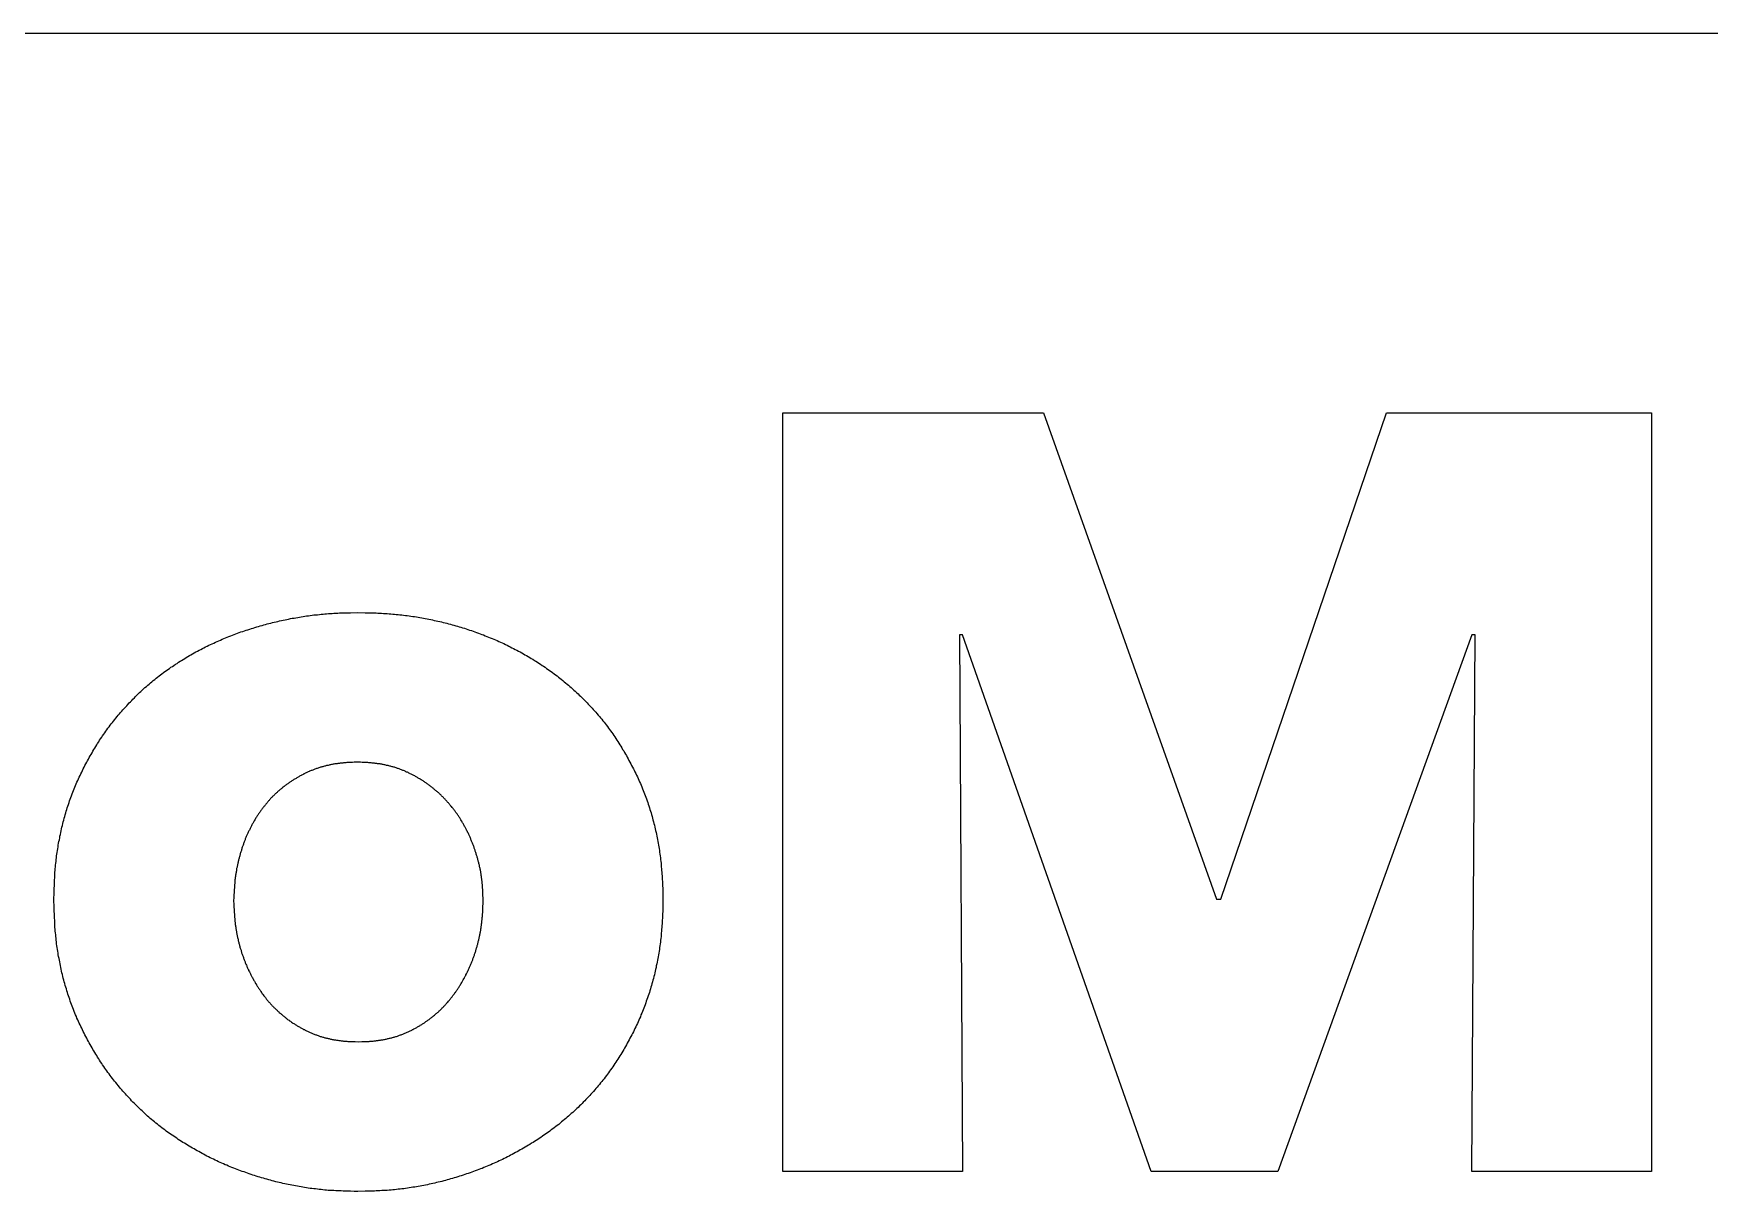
# Model space of a CAD drawing. Extents: x 4 to 389, y 10 to 269.
# Drawn here: x 253.63 to 264.67, y 203.7 to 211.33 of the extents above; entities that cross this region are included whole.
import ezdxf

# ---------------------------------------------------------------- set-up
doc = ezdxf.new("R2010")
doc.units = 0
doc.layers.get('0').update_dxf_attribs({"linetype": 'CONTINUOUS'})
doc.layers.add('ENGRAVE', color=5, linetype='CONTINUOUS')

msp = doc.modelspace()

# ---------------------------------------------------------------- linework, layer by layer
msp.add_lwpolyline([(288.01, 211.332), (62.01, 211.332)])
at = {"layer": 'ENGRAVE'}
for points in [[(258.562, 203.832), (258.562, 208.832), (260.281, 208.832), (261.42, 205.626), (261.449, 205.626), (262.539, 208.832), (264.286, 208.832), (264.286, 203.832), (263.102, 203.832), (263.123, 207.37), (263.102, 207.37), (261.824, 203.832), (260.99, 203.832), (259.747, 207.37), (259.726, 207.37), (259.747, 203.832)], [(255.762, 203.7), (255.738, 203.701), (255.714, 203.702), (255.689, 203.702), (255.665, 203.703), (255.653, 203.704), (255.641, 203.704), (255.629, 203.705), (255.617, 203.705), (255.605, 203.706), (255.593, 203.707), (255.58, 203.707), (255.568, 203.708), (255.556, 203.709), (255.544, 203.71), (255.532, 203.711), (255.52, 203.713), (255.508, 203.714), (255.496, 203.715), (255.484, 203.717), (255.472, 203.718), (255.46, 203.72), (255.448, 203.721), (255.436, 203.723), (255.424, 203.725), (255.412, 203.727), (255.4, 203.729), (255.388, 203.731), (255.376, 203.733), (255.364, 203.735), (255.352, 203.737), (255.34, 203.739), (255.328, 203.742), (255.316, 203.744), (255.304, 203.747), (255.293, 203.749), (255.281, 203.752), (255.269, 203.754), (255.257, 203.757), (255.245, 203.76), (255.233, 203.763), (255.222, 203.765), (255.21, 203.768), (255.198, 203.771), (255.186, 203.775), (255.175, 203.778), (255.163, 203.781), (255.151, 203.784), (255.14, 203.788), (255.128, 203.791), (255.116, 203.794), (255.105, 203.798), (255.093, 203.802), (255.082, 203.805), (255.07, 203.809), (255.059, 203.813), (255.047, 203.817), (255.036, 203.821), (255.024, 203.825), (255.013, 203.829), (255.001, 203.833), (254.99, 203.837), (254.979, 203.841), (254.967, 203.845), (254.956, 203.85), (254.945, 203.854), (254.933, 203.859), (254.922, 203.863), (254.911, 203.868), (254.9, 203.873), (254.889, 203.877), (254.878, 203.882), (254.866, 203.887), (254.855, 203.892), (254.844, 203.897), (254.833, 203.902), (254.822, 203.907), (254.811, 203.913), (254.801, 203.918), (254.79, 203.923), (254.779, 203.929), (254.768, 203.934), (254.757, 203.94), (254.746, 203.946), (254.736, 203.951), (254.725, 203.957), (254.714, 203.963), (254.704, 203.969), (254.693, 203.975), (254.683, 203.981), (254.672, 203.987), (254.662, 203.993), (254.651, 203.999), (254.641, 204.005), (254.631, 204.012), (254.62, 204.018), (254.61, 204.024), (254.6, 204.031), (254.59, 204.037), (254.579, 204.044), (254.569, 204.051), (254.559, 204.058), (254.549, 204.064), (254.539, 204.071), (254.529, 204.078), (254.519, 204.085), (254.509, 204.092), (254.5, 204.099), (254.49, 204.107), (254.48, 204.114), (254.47, 204.121), (254.461, 204.129), (254.451, 204.136), (254.442, 204.144), (254.432, 204.151), (254.423, 204.159), (254.414, 204.167), (254.404, 204.174), (254.395, 204.182), (254.386, 204.19), (254.377, 204.198), (254.368, 204.206), (254.359, 204.214), (254.35, 204.223), (254.341, 204.231), (254.332, 204.239), (254.323, 204.248), (254.315, 204.256), (254.306, 204.265), (254.297, 204.273), (254.289, 204.282), (254.28, 204.29), (254.272, 204.299), (254.264, 204.308), (254.255, 204.317), (254.247, 204.326), (254.239, 204.335), (254.231, 204.344), (254.223, 204.353), (254.215, 204.362), (254.207, 204.371), (254.199, 204.38), (254.191, 204.389), (254.183, 204.399), (254.176, 204.408), (254.168, 204.418), (254.16, 204.427), (254.153, 204.437), (254.145, 204.446), (254.138, 204.456), (254.131, 204.465), (254.123, 204.475), (254.116, 204.485), (254.109, 204.495), (254.102, 204.505), (254.095, 204.514), (254.088, 204.524), (254.081, 204.535), (254.075, 204.545), (254.068, 204.555), (254.061, 204.565), (254.055, 204.575), (254.048, 204.585), (254.042, 204.596), (254.036, 204.606), (254.029, 204.616), (254.023, 204.627), (254.017, 204.637), (254.011, 204.648), (254.005, 204.658), (253.999, 204.669), (253.993, 204.68), (253.987, 204.69), (253.981, 204.701), (253.976, 204.711), (253.97, 204.722), (253.964, 204.733), (253.959, 204.744), (253.953, 204.755), (253.948, 204.765), (253.943, 204.776), (253.937, 204.787), (253.932, 204.798), (253.927, 204.809), (253.922, 204.82), (253.917, 204.831), (253.912, 204.843), (253.908, 204.854), (253.903, 204.865), (253.898, 204.876), (253.894, 204.887), (253.889, 204.899), (253.885, 204.91), (253.88, 204.921), (253.876, 204.933), (253.872, 204.944), (253.868, 204.955), (253.864, 204.967), (253.86, 204.978), (253.856, 204.99), (253.852, 205.001), (253.849, 205.013), (253.845, 205.024), (253.842, 205.036), (253.838, 205.048), (253.835, 205.059), (253.831, 205.071), (253.828, 205.083), (253.825, 205.094), (253.822, 205.106), (253.819, 205.118), (253.816, 205.13), (253.813, 205.142), (253.811, 205.153), (253.808, 205.165), (253.806, 205.177), (253.803, 205.189), (253.801, 205.201), (253.798, 205.213), (253.796, 205.225), (253.794, 205.237), (253.791, 205.249), (253.789, 205.261), (253.787, 205.272), (253.785, 205.284), (253.784, 205.296), (253.782, 205.308), (253.78, 205.32), (253.778, 205.332), (253.777, 205.345), (253.775, 205.357), (253.774, 205.369), (253.773, 205.381), (253.772, 205.393), (253.77, 205.405), (253.769, 205.417), (253.768, 205.429), (253.767, 205.441), (253.767, 205.453), (253.766, 205.465), (253.765, 205.477), (253.765, 205.489), (253.764, 205.502), (253.763, 205.514), (253.763, 205.526), (253.762, 205.55), (253.761, 205.574), (253.76, 205.623), (253.761, 205.671), (253.762, 205.695), (253.763, 205.719), (253.763, 205.731), (253.764, 205.743), (253.764, 205.755), (253.765, 205.767), (253.766, 205.78), (253.767, 205.792), (253.767, 205.804), (253.768, 205.816), (253.769, 205.828), (253.77, 205.84), (253.771, 205.852), (253.773, 205.864), (253.774, 205.876), (253.775, 205.888), (253.777, 205.9), (253.778, 205.912), (253.78, 205.924), (253.782, 205.935), (253.783, 205.947), (253.785, 205.959), (253.787, 205.971), (253.789, 205.983), (253.791, 205.995), (253.793, 206.007), (253.796, 206.019), (253.798, 206.031), (253.8, 206.042), (253.803, 206.054), (253.805, 206.066), (253.808, 206.078), (253.81, 206.09), (253.813, 206.101), (253.816, 206.113), (253.819, 206.125), (253.822, 206.137), (253.825, 206.148), (253.828, 206.16), (253.831, 206.172), (253.834, 206.183), (253.838, 206.195), (253.841, 206.206), (253.845, 206.218), (253.848, 206.229), (253.852, 206.241), (253.856, 206.252), (253.86, 206.264), (253.863, 206.275), (253.867, 206.287), (253.872, 206.298), (253.876, 206.309), (253.88, 206.321), (253.884, 206.332), (253.889, 206.343), (253.893, 206.354), (253.898, 206.365), (253.903, 206.377), (253.907, 206.388), (253.912, 206.399), (253.917, 206.41), (253.922, 206.421), (253.927, 206.432), (253.932, 206.443), (253.937, 206.453), (253.943, 206.464), (253.948, 206.475), (253.953, 206.486), (253.959, 206.497), (253.964, 206.507), (253.97, 206.518), (253.976, 206.529), (253.981, 206.539), (253.987, 206.55), (253.993, 206.56), (253.999, 206.571), (254.005, 206.581), (254.011, 206.592), (254.017, 206.602), (254.023, 206.613), (254.03, 206.623), (254.036, 206.633), (254.042, 206.644), (254.048, 206.654), (254.055, 206.664), (254.061, 206.674), (254.068, 206.684), (254.075, 206.694), (254.081, 206.704), (254.088, 206.714), (254.095, 206.724), (254.102, 206.734), (254.109, 206.744), (254.116, 206.754), (254.123, 206.763), (254.131, 206.773), (254.138, 206.783), (254.146, 206.792), (254.153, 206.801), (254.161, 206.811), (254.168, 206.82), (254.176, 206.83), (254.184, 206.839), (254.192, 206.848), (254.199, 206.857), (254.207, 206.866), (254.215, 206.875), (254.223, 206.884), (254.231, 206.893), (254.24, 206.902), (254.248, 206.911), (254.256, 206.92), (254.264, 206.928), (254.273, 206.937), (254.281, 206.946), (254.29, 206.954), (254.298, 206.963), (254.307, 206.971), (254.316, 206.98), (254.324, 206.988), (254.333, 206.996), (254.342, 207.004), (254.351, 207.013), (254.36, 207.021), (254.369, 207.029), (254.378, 207.037), (254.387, 207.044), (254.396, 207.052), (254.406, 207.06), (254.415, 207.068), (254.424, 207.075), (254.434, 207.083), (254.443, 207.09), (254.453, 207.098), (254.462, 207.105), (254.472, 207.112), (254.482, 207.12), (254.491, 207.127), (254.501, 207.134), (254.511, 207.141), (254.521, 207.148), (254.531, 207.155), (254.541, 207.161), (254.551, 207.168), (254.561, 207.175), (254.571, 207.181), (254.581, 207.188), (254.591, 207.195), (254.601, 207.201), (254.612, 207.207), (254.622, 207.214), (254.632, 207.22), (254.643, 207.226), (254.653, 207.232), (254.663, 207.238), (254.674, 207.244), (254.684, 207.25), (254.695, 207.256), (254.706, 207.261), (254.716, 207.267), (254.727, 207.273), (254.738, 207.278), (254.748, 207.284), (254.759, 207.289), (254.77, 207.295), (254.781, 207.3), (254.792, 207.305), (254.803, 207.31), (254.814, 207.315), (254.825, 207.32), (254.836, 207.325), (254.847, 207.33), (254.858, 207.335), (254.869, 207.34), (254.88, 207.345), (254.891, 207.349), (254.902, 207.354), (254.913, 207.358), (254.925, 207.363), (254.936, 207.367), (254.947, 207.371), (254.958, 207.376), (254.97, 207.38), (254.981, 207.384), (254.992, 207.388), (255.004, 207.392), (255.015, 207.396), (255.027, 207.4), (255.038, 207.403), (255.05, 207.407), (255.061, 207.411), (255.073, 207.414), (255.084, 207.418), (255.096, 207.421), (255.107, 207.425), (255.119, 207.428), (255.131, 207.431), (255.142, 207.434), (255.154, 207.438), (255.165, 207.441), (255.177, 207.444), (255.189, 207.447), (255.201, 207.45), (255.212, 207.453), (255.224, 207.455), (255.236, 207.458), (255.247, 207.461), (255.259, 207.463), (255.271, 207.466), (255.283, 207.469), (255.295, 207.471), (255.306, 207.473), (255.318, 207.476), (255.33, 207.478), (255.342, 207.48), (255.354, 207.482), (255.366, 207.484), (255.378, 207.486), (255.39, 207.488), (255.402, 207.49), (255.413, 207.492), (255.425, 207.494), (255.437, 207.495), (255.449, 207.497), (255.461, 207.498), (255.473, 207.5), (255.485, 207.501), (255.497, 207.502), (255.509, 207.504), (255.521, 207.505), (255.533, 207.506), (255.545, 207.507), (255.557, 207.508), (255.569, 207.509), (255.581, 207.509), (255.593, 207.51), (255.605, 207.511), (255.618, 207.511), (255.63, 207.512), (255.642, 207.513), (255.666, 207.514), (255.69, 207.514), (255.714, 207.515), (255.762, 207.516), (255.811, 207.515), (255.835, 207.514), (255.859, 207.514), (255.883, 207.513), (255.895, 207.512), (255.907, 207.512), (255.919, 207.511), (255.931, 207.51), (255.943, 207.51), (255.955, 207.509), (255.968, 207.508), (255.98, 207.507), (255.992, 207.506), (256.004, 207.505), (256.016, 207.504), (256.028, 207.503), (256.04, 207.501), (256.052, 207.5), (256.064, 207.499), (256.076, 207.497), (256.088, 207.496), (256.1, 207.494), (256.112, 207.493), (256.124, 207.491), (256.136, 207.489), (256.148, 207.487), (256.16, 207.485), (256.171, 207.483), (256.183, 207.481), (256.195, 207.479), (256.207, 207.477), (256.219, 207.474), (256.231, 207.472), (256.243, 207.47), (256.255, 207.467), (256.266, 207.464), (256.278, 207.462), (256.29, 207.459), (256.302, 207.456), (256.313, 207.454), (256.325, 207.451), (256.337, 207.448), (256.349, 207.445), (256.36, 207.442), (256.372, 207.439), (256.384, 207.435), (256.395, 207.432), (256.407, 207.429), (256.419, 207.426), (256.43, 207.422), (256.442, 207.419), (256.453, 207.415), (256.465, 207.412), (256.476, 207.408), (256.488, 207.404), (256.499, 207.4), (256.511, 207.397), (256.522, 207.393), (256.534, 207.389), (256.545, 207.385), (256.557, 207.381), (256.568, 207.376), (256.579, 207.372), (256.59, 207.368), (256.602, 207.363), (256.613, 207.359), (256.624, 207.354), (256.635, 207.35), (256.647, 207.345), (256.658, 207.34), (256.669, 207.336), (256.68, 207.331), (256.691, 207.326), (256.702, 207.321), (256.713, 207.316), (256.724, 207.311), (256.735, 207.306), (256.746, 207.3), (256.757, 207.295), (256.767, 207.29), (256.778, 207.284), (256.789, 207.279), (256.8, 207.273), (256.81, 207.268), (256.821, 207.262), (256.832, 207.256), (256.842, 207.25), (256.853, 207.244), (256.863, 207.238), (256.874, 207.232), (256.884, 207.226), (256.895, 207.22), (256.905, 207.214), (256.915, 207.208), (256.926, 207.201), (256.936, 207.195), (256.946, 207.188), (256.956, 207.182), (256.966, 207.175), (256.976, 207.168), (256.986, 207.162), (256.996, 207.155), (257.006, 207.148), (257.016, 207.141), (257.026, 207.134), (257.036, 207.127), (257.046, 207.12), (257.055, 207.113), (257.065, 207.105), (257.075, 207.098), (257.084, 207.091), (257.094, 207.083), (257.103, 207.076), (257.113, 207.068), (257.122, 207.06), (257.131, 207.053), (257.141, 207.045), (257.15, 207.037), (257.159, 207.029), (257.168, 207.021), (257.177, 207.013), (257.186, 207.005), (257.195, 206.997), (257.204, 206.989), (257.213, 206.98), (257.221, 206.972), (257.23, 206.964), (257.239, 206.955), (257.247, 206.947), (257.256, 206.938), (257.264, 206.93), (257.273, 206.921), (257.281, 206.912), (257.289, 206.903), (257.298, 206.895), (257.306, 206.886), (257.314, 206.877), (257.322, 206.868), (257.33, 206.859), (257.338, 206.85), (257.346, 206.84), (257.354, 206.831), (257.362, 206.822), (257.369, 206.813), (257.377, 206.803), (257.385, 206.794), (257.392, 206.784), (257.399, 206.775), (257.407, 206.765), (257.414, 206.755), (257.421, 206.746), (257.428, 206.736), (257.435, 206.726), (257.442, 206.716), (257.449, 206.706), (257.456, 206.696), (257.462, 206.686), (257.469, 206.676), (257.476, 206.666), (257.482, 206.656), (257.489, 206.645), (257.495, 206.635), (257.501, 206.625), (257.507, 206.614), (257.514, 206.604), (257.52, 206.593), (257.526, 206.583), (257.532, 206.573), (257.538, 206.562), (257.544, 206.551), (257.549, 206.541), (257.555, 206.53), (257.561, 206.52), (257.566, 206.509), (257.572, 206.498), (257.578, 206.487), (257.583, 206.477), (257.588, 206.466), (257.594, 206.455), (257.599, 206.444), (257.604, 206.433), (257.609, 206.422), (257.614, 206.411), (257.619, 206.4), (257.624, 206.389), (257.629, 206.378), (257.633, 206.367), (257.638, 206.355), (257.642, 206.344), (257.647, 206.333), (257.651, 206.322), (257.655, 206.31), (257.66, 206.299), (257.664, 206.288), (257.668, 206.276), (257.672, 206.265), (257.676, 206.253), (257.679, 206.242), (257.683, 206.23), (257.687, 206.219), (257.69, 206.207), (257.694, 206.196), (257.697, 206.184), (257.701, 206.172), (257.704, 206.161), (257.707, 206.149), (257.71, 206.137), (257.713, 206.126), (257.716, 206.114), (257.719, 206.102), (257.722, 206.091), (257.724, 206.079), (257.727, 206.067), (257.73, 206.055), (257.732, 206.043), (257.735, 206.031), (257.737, 206.02), (257.739, 206.008), (257.741, 205.996), (257.743, 205.984), (257.745, 205.972), (257.747, 205.96), (257.749, 205.948), (257.751, 205.936), (257.753, 205.924), (257.754, 205.912), (257.756, 205.9), (257.757, 205.888), (257.759, 205.876), (257.76, 205.864), (257.761, 205.852), (257.762, 205.84), (257.763, 205.828), (257.764, 205.816), (257.765, 205.804), (257.766, 205.792), (257.767, 205.78), (257.768, 205.768), (257.768, 205.756), (257.769, 205.744), (257.769, 205.732), (257.77, 205.719), (257.771, 205.695), (257.772, 205.671), (257.773, 205.623), (257.771, 205.574), (257.771, 205.55), (257.77, 205.526), (257.769, 205.513), (257.769, 205.501), (257.768, 205.489), (257.767, 205.477), (257.767, 205.465), (257.766, 205.453), (257.765, 205.441), (257.764, 205.429), (257.763, 205.416), (257.762, 205.404), (257.761, 205.392), (257.76, 205.38), (257.759, 205.368), (257.757, 205.356), (257.756, 205.344), (257.754, 205.332), (257.753, 205.32), (257.751, 205.308), (257.749, 205.296), (257.747, 205.284), (257.745, 205.272), (257.743, 205.26), (257.741, 205.248), (257.739, 205.236), (257.737, 205.224), (257.734, 205.212), (257.732, 205.2), (257.729, 205.188), (257.727, 205.176), (257.724, 205.164), (257.721, 205.153), (257.719, 205.141), (257.716, 205.129), (257.713, 205.117), (257.71, 205.105), (257.707, 205.094), (257.703, 205.082), (257.7, 205.07), (257.697, 205.058), (257.693, 205.047), (257.69, 205.035), (257.686, 205.024), (257.683, 205.012), (257.679, 205), (257.675, 204.989), (257.671, 204.977), (257.667, 204.966), (257.663, 204.954), (257.659, 204.943), (257.655, 204.931), (257.651, 204.92), (257.646, 204.909), (257.642, 204.897), (257.638, 204.886), (257.633, 204.875), (257.628, 204.864), (257.624, 204.852), (257.619, 204.841), (257.614, 204.83), (257.609, 204.819), (257.604, 204.808), (257.599, 204.797), (257.594, 204.786), (257.588, 204.775), (257.583, 204.764), (257.578, 204.753), (257.572, 204.742), (257.567, 204.732), (257.561, 204.721), (257.555, 204.71), (257.55, 204.699), (257.544, 204.689), (257.538, 204.678), (257.532, 204.667), (257.526, 204.657), (257.52, 204.646), (257.514, 204.636), (257.508, 204.625), (257.501, 204.615), (257.495, 204.604), (257.489, 204.594), (257.482, 204.584), (257.476, 204.573), (257.469, 204.563), (257.463, 204.553), (257.456, 204.543), (257.449, 204.533), (257.442, 204.523), (257.435, 204.513), (257.428, 204.503), (257.421, 204.493), (257.414, 204.483), (257.407, 204.473), (257.4, 204.464), (257.392, 204.454), (257.385, 204.444), (257.377, 204.435), (257.37, 204.425), (257.362, 204.416), (257.354, 204.406), (257.346, 204.397), (257.339, 204.388), (257.331, 204.379), (257.323, 204.37), (257.315, 204.36), (257.307, 204.351), (257.298, 204.342), (257.29, 204.333), (257.282, 204.324), (257.274, 204.316), (257.265, 204.307), (257.257, 204.298), (257.248, 204.289), (257.24, 204.281), (257.231, 204.272), (257.222, 204.264), (257.214, 204.255), (257.205, 204.247), (257.196, 204.239), (257.187, 204.23), (257.178, 204.222), (257.169, 204.214), (257.16, 204.206), (257.151, 204.198), (257.142, 204.19), (257.132, 204.182), (257.123, 204.174), (257.114, 204.166), (257.104, 204.159), (257.095, 204.151), (257.086, 204.143), (257.076, 204.136), (257.066, 204.128), (257.057, 204.121), (257.047, 204.114), (257.037, 204.106), (257.028, 204.099), (257.018, 204.092), (257.008, 204.085), (256.998, 204.078), (256.988, 204.071), (256.978, 204.064), (256.968, 204.057), (256.958, 204.05), (256.948, 204.044), (256.937, 204.037), (256.927, 204.031), (256.917, 204.024), (256.907, 204.018), (256.896, 204.011), (256.886, 204.005), (256.875, 203.999), (256.865, 203.992), (256.855, 203.986), (256.844, 203.98), (256.833, 203.974), (256.823, 203.968), (256.812, 203.962), (256.802, 203.957), (256.791, 203.951), (256.78, 203.945), (256.769, 203.939), (256.759, 203.934), (256.748, 203.928), (256.737, 203.923), (256.726, 203.918), (256.715, 203.912), (256.704, 203.907), (256.693, 203.902), (256.682, 203.897), (256.671, 203.892), (256.66, 203.887), (256.649, 203.882), (256.638, 203.877), (256.626, 203.872), (256.615, 203.867), (256.604, 203.863), (256.593, 203.858), (256.582, 203.853), (256.57, 203.849), (256.559, 203.845), (256.548, 203.84), (256.536, 203.836), (256.525, 203.832), (256.513, 203.828), (256.502, 203.824), (256.49, 203.82), (256.479, 203.816), (256.467, 203.812), (256.456, 203.808), (256.444, 203.804), (256.433, 203.801), (256.421, 203.797), (256.409, 203.793), (256.398, 203.79), (256.386, 203.787), (256.374, 203.783), (256.363, 203.78), (256.351, 203.777), (256.339, 203.774), (256.328, 203.77), (256.316, 203.767), (256.304, 203.764), (256.292, 203.762), (256.28, 203.759), (256.269, 203.756), (256.257, 203.753), (256.245, 203.751), (256.233, 203.748), (256.221, 203.745), (256.209, 203.743), (256.197, 203.741), (256.185, 203.738), (256.173, 203.736), (256.161, 203.734), (256.149, 203.732), (256.137, 203.73), (256.125, 203.728), (256.113, 203.726), (256.101, 203.724), (256.089, 203.722), (256.077, 203.721), (256.065, 203.719), (256.053, 203.718), (256.041, 203.716), (256.029, 203.715), (256.017, 203.713), (256.005, 203.712), (255.993, 203.711), (255.981, 203.71), (255.969, 203.709), (255.956, 203.708), (255.944, 203.707), (255.932, 203.706), (255.92, 203.706), (255.908, 203.705), (255.896, 203.704), (255.884, 203.704), (255.872, 203.703), (255.859, 203.703), (255.835, 203.702), (255.811, 203.702)], [(255.766, 204.687), (255.788, 204.688), (255.799, 204.688), (255.81, 204.689), (255.815, 204.689), (255.82, 204.689), (255.826, 204.69), (255.831, 204.69), (255.837, 204.69), (255.842, 204.691), (255.847, 204.691), (255.853, 204.691), (255.858, 204.692), (255.864, 204.692), (255.869, 204.693), (255.874, 204.693), (255.88, 204.694), (255.885, 204.695), (255.891, 204.695), (255.896, 204.696), (255.901, 204.697), (255.907, 204.698), (255.912, 204.698), (255.917, 204.699), (255.923, 204.7), (255.928, 204.701), (255.933, 204.702), (255.939, 204.703), (255.944, 204.704), (255.949, 204.705), (255.955, 204.706), (255.96, 204.708), (255.965, 204.709), (255.97, 204.71), (255.976, 204.711), (255.981, 204.713), (255.986, 204.714), (255.991, 204.715), (255.997, 204.717), (256.002, 204.718), (256.007, 204.72), (256.012, 204.721), (256.018, 204.723), (256.023, 204.725), (256.028, 204.726), (256.033, 204.728), (256.038, 204.73), (256.043, 204.732), (256.048, 204.734), (256.053, 204.735), (256.058, 204.737), (256.063, 204.739), (256.068, 204.741), (256.073, 204.744), (256.078, 204.746), (256.083, 204.748), (256.088, 204.75), (256.093, 204.752), (256.098, 204.755), (256.103, 204.757), (256.108, 204.759), (256.113, 204.762), (256.118, 204.764), (256.122, 204.767), (256.127, 204.769), (256.132, 204.772), (256.137, 204.774), (256.142, 204.777), (256.146, 204.779), (256.151, 204.782), (256.156, 204.785), (256.16, 204.788), (256.165, 204.79), (256.17, 204.793), (256.174, 204.796), (256.179, 204.799), (256.184, 204.802), (256.188, 204.805), (256.193, 204.807), (256.197, 204.81), (256.202, 204.813), (256.206, 204.816), (256.211, 204.82), (256.215, 204.823), (256.219, 204.826), (256.224, 204.829), (256.228, 204.832), (256.233, 204.835), (256.237, 204.839), (256.241, 204.842), (256.246, 204.845), (256.25, 204.849), (256.254, 204.852), (256.258, 204.855), (256.262, 204.859), (256.267, 204.862), (256.271, 204.866), (256.275, 204.869), (256.279, 204.873), (256.283, 204.876), (256.287, 204.88), (256.291, 204.883), (256.295, 204.887), (256.299, 204.891), (256.303, 204.894), (256.307, 204.898), (256.311, 204.902), (256.315, 204.906), (256.319, 204.91), (256.322, 204.913), (256.326, 204.917), (256.33, 204.921), (256.334, 204.925), (256.337, 204.929), (256.341, 204.933), (256.345, 204.937), (256.348, 204.941), (256.352, 204.945), (256.355, 204.949), (256.359, 204.954), (256.362, 204.958), (256.366, 204.962), (256.369, 204.966), (256.373, 204.97), (256.376, 204.975), (256.379, 204.979), (256.383, 204.983), (256.386, 204.987), (256.389, 204.992), (256.393, 204.996), (256.396, 205), (256.399, 205.005), (256.402, 205.009), (256.405, 205.013), (256.409, 205.018), (256.412, 205.022), (256.415, 205.027), (256.418, 205.031), (256.421, 205.036), (256.424, 205.04), (256.427, 205.045), (256.43, 205.049), (256.433, 205.054), (256.435, 205.058), (256.438, 205.063), (256.441, 205.068), (256.444, 205.072), (256.447, 205.077), (256.449, 205.082), (256.452, 205.086), (256.455, 205.091), (256.457, 205.096), (256.46, 205.101), (256.463, 205.105), (256.465, 205.11), (256.468, 205.115), (256.47, 205.12), (256.473, 205.124), (256.475, 205.129), (256.478, 205.134), (256.48, 205.139), (256.483, 205.144), (256.485, 205.149), (256.487, 205.154), (256.49, 205.158), (256.492, 205.163), (256.494, 205.168), (256.496, 205.173), (256.499, 205.178), (256.501, 205.183), (256.503, 205.188), (256.505, 205.193), (256.507, 205.198), (256.509, 205.203), (256.511, 205.208), (256.513, 205.213), (256.515, 205.218), (256.517, 205.223), (256.519, 205.228), (256.521, 205.233), (256.523, 205.238), (256.525, 205.243), (256.527, 205.249), (256.528, 205.254), (256.53, 205.259), (256.532, 205.264), (256.534, 205.269), (256.535, 205.274), (256.537, 205.279), (256.539, 205.285), (256.54, 205.29), (256.542, 205.295), (256.543, 205.3), (256.545, 205.305), (256.546, 205.311), (256.548, 205.316), (256.549, 205.321), (256.551, 205.326), (256.552, 205.331), (256.553, 205.337), (256.555, 205.342), (256.556, 205.347), (256.557, 205.352), (256.559, 205.358), (256.56, 205.363), (256.561, 205.368), (256.562, 205.374), (256.564, 205.379), (256.565, 205.384), (256.566, 205.39), (256.567, 205.395), (256.568, 205.4), (256.569, 205.405), (256.57, 205.411), (256.571, 205.416), (256.572, 205.421), (256.573, 205.427), (256.573, 205.432), (256.574, 205.438), (256.575, 205.443), (256.576, 205.448), (256.577, 205.454), (256.577, 205.459), (256.578, 205.464), (256.579, 205.47), (256.579, 205.475), (256.58, 205.48), (256.58, 205.486), (256.581, 205.491), (256.581, 205.497), (256.582, 205.502), (256.582, 205.507), (256.583, 205.513), (256.583, 205.518), (256.584, 205.529), (256.585, 205.54), (256.585, 205.551), (256.586, 205.561), (256.587, 205.572), (256.587, 205.583), (256.588, 205.594), (256.589, 205.616), (256.588, 205.637), (256.587, 205.648), (256.587, 205.659), (256.586, 205.669), (256.586, 205.68), (256.585, 205.691), (256.584, 205.702), (256.584, 205.707), (256.584, 205.712), (256.583, 205.718), (256.583, 205.723), (256.582, 205.729), (256.582, 205.734), (256.581, 205.739), (256.581, 205.745), (256.58, 205.75), (256.579, 205.755), (256.579, 205.761), (256.578, 205.766), (256.577, 205.771), (256.577, 205.777), (256.576, 205.782), (256.575, 205.787), (256.574, 205.793), (256.573, 205.798), (256.573, 205.803), (256.572, 205.809), (256.571, 205.814), (256.57, 205.819), (256.569, 205.824), (256.568, 205.83), (256.566, 205.835), (256.565, 205.84), (256.564, 205.845), (256.563, 205.851), (256.562, 205.856), (256.56, 205.861), (256.559, 205.866), (256.558, 205.872), (256.556, 205.877), (256.555, 205.882), (256.554, 205.887), (256.552, 205.892), (256.551, 205.898), (256.549, 205.903), (256.548, 205.908), (256.546, 205.913), (256.545, 205.918), (256.543, 205.924), (256.541, 205.929), (256.54, 205.934), (256.538, 205.939), (256.536, 205.944), (256.535, 205.949), (256.533, 205.954), (256.531, 205.959), (256.529, 205.964), (256.528, 205.97), (256.526, 205.975), (256.524, 205.98), (256.522, 205.985), (256.52, 205.99), (256.518, 205.995), (256.516, 206), (256.514, 206.005), (256.512, 206.01), (256.51, 206.015), (256.508, 206.02), (256.506, 206.025), (256.504, 206.03), (256.502, 206.035), (256.5, 206.04), (256.498, 206.044), (256.495, 206.049), (256.493, 206.054), (256.491, 206.059), (256.489, 206.064), (256.486, 206.069), (256.484, 206.074), (256.481, 206.078), (256.479, 206.083), (256.477, 206.088), (256.474, 206.093), (256.472, 206.098), (256.469, 206.102), (256.466, 206.107), (256.464, 206.112), (256.461, 206.117), (256.459, 206.121), (256.456, 206.126), (256.453, 206.131), (256.45, 206.135), (256.448, 206.14), (256.445, 206.144), (256.442, 206.149), (256.439, 206.154), (256.436, 206.158), (256.434, 206.163), (256.431, 206.167), (256.428, 206.172), (256.425, 206.176), (256.422, 206.181), (256.419, 206.185), (256.416, 206.189), (256.412, 206.194), (256.409, 206.198), (256.406, 206.203), (256.403, 206.207), (256.4, 206.211), (256.396, 206.215), (256.393, 206.22), (256.39, 206.224), (256.386, 206.228), (256.383, 206.232), (256.38, 206.237), (256.376, 206.241), (256.373, 206.245), (256.369, 206.249), (256.366, 206.253), (256.362, 206.257), (256.359, 206.261), (256.355, 206.265), (256.352, 206.269), (256.348, 206.273), (256.344, 206.277), (256.341, 206.281), (256.337, 206.285), (256.333, 206.289), (256.33, 206.293), (256.326, 206.297), (256.322, 206.301), (256.318, 206.304), (256.314, 206.308), (256.311, 206.312), (256.307, 206.316), (256.303, 206.319), (256.299, 206.323), (256.295, 206.327), (256.291, 206.33), (256.287, 206.334), (256.283, 206.337), (256.279, 206.341), (256.274, 206.344), (256.27, 206.348), (256.266, 206.351), (256.262, 206.355), (256.258, 206.358), (256.254, 206.361), (256.249, 206.365), (256.245, 206.368), (256.241, 206.371), (256.237, 206.375), (256.232, 206.378), (256.228, 206.381), (256.224, 206.384), (256.219, 206.387), (256.215, 206.391), (256.21, 206.394), (256.206, 206.397), (256.202, 206.4), (256.197, 206.403), (256.193, 206.406), (256.188, 206.409), (256.184, 206.411), (256.179, 206.414), (256.174, 206.417), (256.17, 206.42), (256.165, 206.423), (256.161, 206.425), (256.156, 206.428), (256.151, 206.431), (256.147, 206.433), (256.142, 206.436), (256.137, 206.439), (256.132, 206.441), (256.128, 206.444), (256.123, 206.446), (256.118, 206.449), (256.113, 206.451), (256.108, 206.454), (256.104, 206.456), (256.099, 206.458), (256.094, 206.461), (256.089, 206.463), (256.084, 206.465), (256.079, 206.467), (256.074, 206.47), (256.069, 206.472), (256.064, 206.474), (256.059, 206.476), (256.054, 206.478), (256.049, 206.48), (256.044, 206.482), (256.039, 206.484), (256.034, 206.486), (256.029, 206.488), (256.024, 206.489), (256.019, 206.491), (256.014, 206.493), (256.009, 206.494), (256.004, 206.496), (255.999, 206.497), (255.993, 206.499), (255.988, 206.5), (255.983, 206.502), (255.978, 206.503), (255.973, 206.504), (255.967, 206.506), (255.962, 206.507), (255.957, 206.508), (255.952, 206.509), (255.946, 206.511), (255.941, 206.512), (255.936, 206.513), (255.93, 206.514), (255.925, 206.515), (255.92, 206.516), (255.915, 206.517), (255.909, 206.518), (255.904, 206.518), (255.899, 206.519), (255.893, 206.52), (255.888, 206.521), (255.883, 206.521), (255.877, 206.522), (255.872, 206.523), (255.867, 206.523), (255.861, 206.524), (255.856, 206.524), (255.851, 206.525), (255.845, 206.525), (255.84, 206.526), (255.834, 206.526), (255.829, 206.527), (255.824, 206.527), (255.818, 206.527), (255.813, 206.527), (255.808, 206.528), (255.802, 206.528), (255.791, 206.528), (255.781, 206.529), (255.759, 206.529), (255.738, 206.529), (255.727, 206.528), (255.716, 206.528), (255.711, 206.528), (255.706, 206.527), (255.7, 206.527), (255.695, 206.527), (255.69, 206.527), (255.684, 206.526), (255.679, 206.526), (255.674, 206.525), (255.668, 206.525), (255.663, 206.524), (255.658, 206.524), (255.652, 206.523), (255.647, 206.523), (255.642, 206.522), (255.636, 206.521), (255.631, 206.521), (255.626, 206.52), (255.62, 206.519), (255.615, 206.518), (255.61, 206.518), (255.605, 206.517), (255.599, 206.516), (255.594, 206.515), (255.589, 206.514), (255.583, 206.513), (255.578, 206.512), (255.573, 206.511), (255.568, 206.509), (255.562, 206.508), (255.557, 206.507), (255.552, 206.506), (255.547, 206.504), (255.542, 206.503), (255.536, 206.502), (255.531, 206.5), (255.526, 206.499), (255.521, 206.497), (255.516, 206.496), (255.511, 206.494), (255.506, 206.493), (255.501, 206.491), (255.495, 206.489), (255.49, 206.488), (255.485, 206.486), (255.48, 206.484), (255.475, 206.482), (255.47, 206.48), (255.465, 206.478), (255.46, 206.476), (255.455, 206.474), (255.45, 206.472), (255.445, 206.47), (255.441, 206.468), (255.436, 206.466), (255.431, 206.464), (255.426, 206.461), (255.421, 206.459), (255.416, 206.457), (255.411, 206.454), (255.407, 206.452), (255.402, 206.449), (255.397, 206.447), (255.392, 206.445), (255.388, 206.442), (255.383, 206.439), (255.378, 206.437), (255.374, 206.434), (255.369, 206.432), (255.364, 206.429), (255.36, 206.426), (255.355, 206.423), (255.351, 206.421), (255.346, 206.418), (255.341, 206.415), (255.337, 206.412), (255.332, 206.409), (255.328, 206.406), (255.323, 206.403), (255.319, 206.401), (255.315, 206.398), (255.31, 206.394), (255.306, 206.391), (255.301, 206.388), (255.297, 206.385), (255.293, 206.382), (255.288, 206.379), (255.284, 206.376), (255.28, 206.372), (255.276, 206.369), (255.271, 206.366), (255.267, 206.363), (255.263, 206.359), (255.259, 206.356), (255.255, 206.352), (255.25, 206.349), (255.246, 206.346), (255.242, 206.342), (255.238, 206.339), (255.234, 206.335), (255.23, 206.331), (255.226, 206.328), (255.222, 206.324), (255.218, 206.321), (255.215, 206.317), (255.211, 206.313), (255.207, 206.309), (255.203, 206.306), (255.199, 206.302), (255.196, 206.298), (255.192, 206.294), (255.188, 206.29), (255.185, 206.286), (255.181, 206.282), (255.178, 206.278), (255.174, 206.274), (255.171, 206.27), (255.167, 206.266), (255.164, 206.262), (255.16, 206.258), (255.157, 206.254), (255.153, 206.249), (255.15, 206.245), (255.147, 206.241), (255.143, 206.237), (255.14, 206.233), (255.137, 206.228), (255.134, 206.224), (255.13, 206.22), (255.127, 206.216), (255.124, 206.211), (255.121, 206.207), (255.118, 206.203), (255.115, 206.198), (255.112, 206.194), (255.109, 206.189), (255.106, 206.185), (255.103, 206.18), (255.1, 206.176), (255.097, 206.171), (255.094, 206.167), (255.091, 206.162), (255.088, 206.158), (255.086, 206.153), (255.083, 206.149), (255.08, 206.144), (255.078, 206.139), (255.075, 206.135), (255.072, 206.13), (255.07, 206.125), (255.067, 206.121), (255.065, 206.116), (255.062, 206.111), (255.06, 206.106), (255.057, 206.102), (255.055, 206.097), (255.052, 206.092), (255.05, 206.087), (255.048, 206.082), (255.045, 206.078), (255.043, 206.073), (255.04, 206.068), (255.038, 206.063), (255.036, 206.058), (255.034, 206.053), (255.032, 206.049), (255.029, 206.044), (255.027, 206.039), (255.025, 206.034), (255.023, 206.029), (255.021, 206.024), (255.019, 206.019), (255.017, 206.014), (255.015, 206.009), (255.013, 206.004), (255.012, 205.999), (255.01, 205.994), (255.008, 205.989), (255.006, 205.984), (255.004, 205.979), (255.003, 205.974), (255.001, 205.969), (254.999, 205.963), (254.998, 205.958), (254.996, 205.953), (254.995, 205.948), (254.993, 205.943), (254.992, 205.938), (254.99, 205.933), (254.988, 205.928), (254.987, 205.922), (254.986, 205.917), (254.984, 205.912), (254.983, 205.907), (254.981, 205.902), (254.98, 205.897), (254.979, 205.891), (254.977, 205.886), (254.976, 205.881), (254.975, 205.876), (254.973, 205.871), (254.972, 205.865), (254.971, 205.86), (254.97, 205.855), (254.969, 205.85), (254.968, 205.844), (254.967, 205.839), (254.965, 205.834), (254.964, 205.829), (254.963, 205.823), (254.962, 205.818), (254.962, 205.813), (254.961, 205.808), (254.96, 205.802), (254.959, 205.797), (254.958, 205.792), (254.957, 205.786), (254.957, 205.781), (254.956, 205.776), (254.955, 205.77), (254.955, 205.765), (254.954, 205.76), (254.953, 205.755), (254.953, 205.749), (254.952, 205.744), (254.952, 205.739), (254.951, 205.733), (254.951, 205.728), (254.95, 205.723), (254.95, 205.717), (254.949, 205.712), (254.949, 205.701), (254.948, 205.691), (254.947, 205.68), (254.947, 205.669), (254.946, 205.658), (254.945, 205.648), (254.945, 205.637), (254.944, 205.616), (254.945, 205.594), (254.946, 205.583), (254.946, 205.572), (254.947, 205.561), (254.947, 205.551), (254.948, 205.54), (254.949, 205.529), (254.95, 205.518), (254.95, 205.513), (254.95, 205.507), (254.951, 205.502), (254.951, 205.497), (254.952, 205.491), (254.952, 205.486), (254.953, 205.48), (254.954, 205.475), (254.954, 205.47), (254.955, 205.464), (254.955, 205.459), (254.956, 205.454), (254.957, 205.448), (254.958, 205.443), (254.958, 205.438), (254.959, 205.432), (254.96, 205.427), (254.961, 205.421), (254.962, 205.416), (254.963, 205.411), (254.964, 205.405), (254.965, 205.4), (254.966, 205.395), (254.967, 205.39), (254.968, 205.384), (254.969, 205.379), (254.97, 205.374), (254.971, 205.368), (254.973, 205.363), (254.974, 205.358), (254.975, 205.352), (254.976, 205.347), (254.978, 205.342), (254.979, 205.337), (254.981, 205.331), (254.982, 205.326), (254.983, 205.321), (254.985, 205.316), (254.986, 205.311), (254.988, 205.305), (254.989, 205.3), (254.991, 205.295), (254.993, 205.29), (254.994, 205.285), (254.996, 205.279), (254.997, 205.274), (254.999, 205.269), (255.001, 205.264), (255.003, 205.259), (255.004, 205.254), (255.006, 205.249), (255.008, 205.243), (255.01, 205.238), (255.012, 205.233), (255.013, 205.228), (255.015, 205.223), (255.017, 205.218), (255.019, 205.213), (255.021, 205.208), (255.023, 205.203), (255.025, 205.198), (255.028, 205.193), (255.03, 205.188), (255.032, 205.183), (255.034, 205.178), (255.036, 205.173), (255.038, 205.168), (255.041, 205.163), (255.043, 205.158), (255.045, 205.154), (255.048, 205.149), (255.05, 205.144), (255.053, 205.139), (255.055, 205.134), (255.057, 205.129), (255.06, 205.124), (255.062, 205.12), (255.065, 205.115), (255.068, 205.11), (255.07, 205.105), (255.073, 205.101), (255.075, 205.096), (255.078, 205.091), (255.081, 205.086), (255.083, 205.082), (255.086, 205.077), (255.089, 205.072), (255.092, 205.068), (255.094, 205.063), (255.097, 205.058), (255.1, 205.054), (255.103, 205.049), (255.106, 205.045), (255.109, 205.04), (255.112, 205.036), (255.115, 205.031), (255.118, 205.027), (255.121, 205.022), (255.124, 205.018), (255.127, 205.013), (255.13, 205.009), (255.133, 205.004), (255.136, 205), (255.139, 204.996), (255.143, 204.991), (255.146, 204.987), (255.149, 204.983), (255.153, 204.978), (255.156, 204.974), (255.159, 204.97), (255.163, 204.966), (255.166, 204.961), (255.17, 204.957), (255.173, 204.953), (255.177, 204.949), (255.18, 204.945), (255.184, 204.941), (255.188, 204.937), (255.191, 204.933), (255.195, 204.929), (255.199, 204.925), (255.203, 204.921), (255.206, 204.917), (255.21, 204.914), (255.214, 204.91), (255.218, 204.906), (255.222, 204.902), (255.226, 204.898), (255.23, 204.895), (255.233, 204.891), (255.237, 204.887), (255.241, 204.884), (255.245, 204.88), (255.25, 204.876), (255.254, 204.873), (255.258, 204.869), (255.262, 204.866), (255.266, 204.862), (255.27, 204.859), (255.274, 204.855), (255.279, 204.852), (255.283, 204.849), (255.287, 204.845), (255.291, 204.842), (255.296, 204.839), (255.3, 204.835), (255.304, 204.832), (255.309, 204.829), (255.313, 204.826), (255.318, 204.823), (255.322, 204.82), (255.326, 204.817), (255.331, 204.813), (255.335, 204.81), (255.34, 204.807), (255.345, 204.805), (255.349, 204.802), (255.354, 204.799), (255.358, 204.796), (255.363, 204.793), (255.368, 204.79), (255.372, 204.788), (255.377, 204.785), (255.382, 204.782), (255.386, 204.779), (255.391, 204.777), (255.396, 204.774), (255.401, 204.772), (255.405, 204.769), (255.41, 204.767), (255.415, 204.764), (255.42, 204.762), (255.425, 204.759), (255.43, 204.757), (255.435, 204.755), (255.439, 204.753), (255.444, 204.75), (255.449, 204.748), (255.454, 204.746), (255.459, 204.744), (255.464, 204.742), (255.469, 204.74), (255.474, 204.738), (255.479, 204.736), (255.485, 204.734), (255.49, 204.732), (255.495, 204.73), (255.5, 204.728), (255.505, 204.727), (255.51, 204.725), (255.515, 204.723), (255.52, 204.722), (255.526, 204.72), (255.531, 204.718), (255.536, 204.717), (255.541, 204.716), (255.546, 204.714), (255.552, 204.713), (255.557, 204.711), (255.562, 204.71), (255.567, 204.709), (255.573, 204.708), (255.578, 204.706), (255.583, 204.705), (255.589, 204.704), (255.594, 204.703), (255.599, 204.702), (255.605, 204.701), (255.61, 204.7), (255.615, 204.699), (255.621, 204.698), (255.626, 204.698), (255.631, 204.697), (255.637, 204.696), (255.642, 204.695), (255.647, 204.695), (255.653, 204.694), (255.658, 204.694), (255.664, 204.693), (255.669, 204.692), (255.674, 204.692), (255.68, 204.692), (255.685, 204.691), (255.691, 204.691), (255.696, 204.69), (255.701, 204.69), (255.707, 204.69), (255.712, 204.689), (255.723, 204.689), (255.734, 204.688), (255.745, 204.688)]]:
    msp.add_lwpolyline(points, close=True, dxfattribs=at)

doc.saveas('drawing.dxf')
